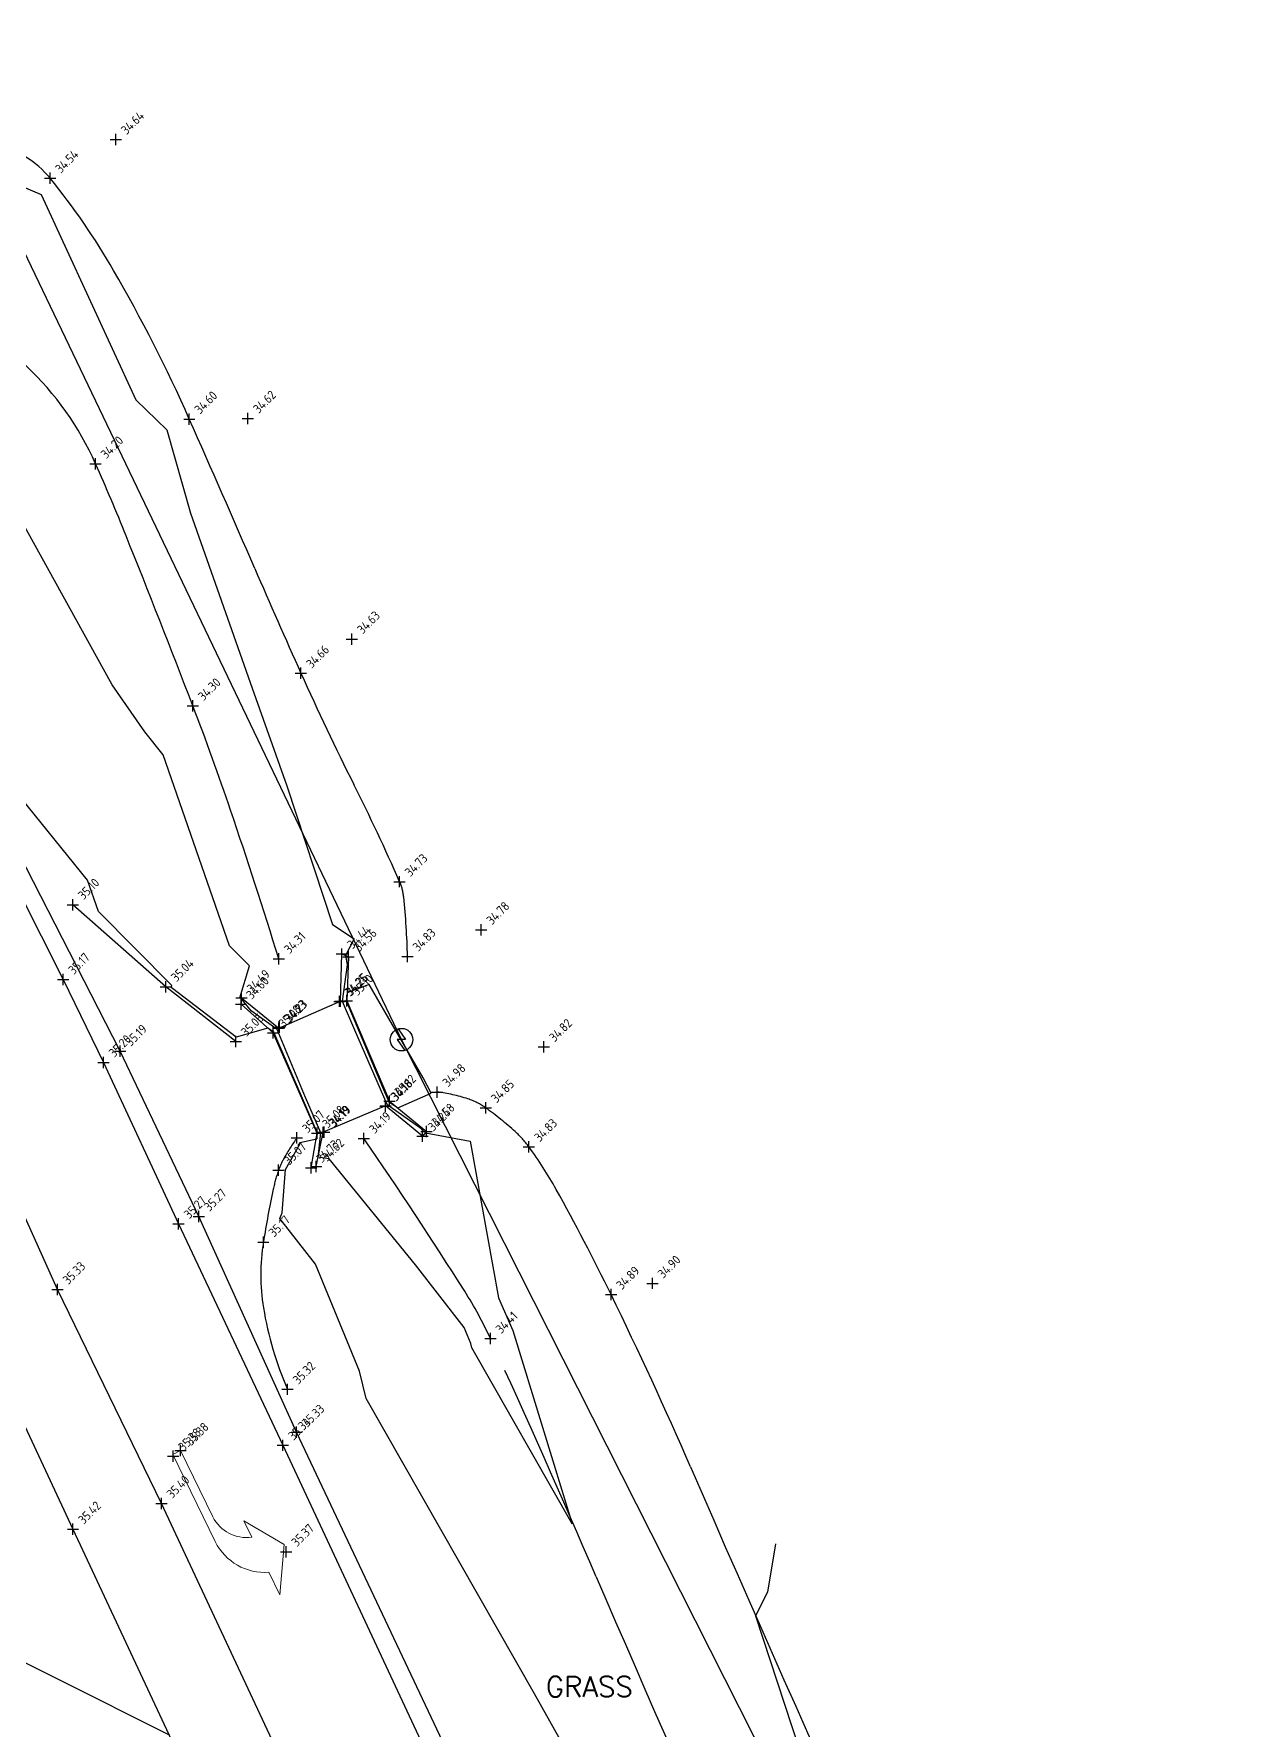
# Model space of a CAD drawing. Header units: metres. Extents: x 245957 to 247358, y 7418632 to 7419642.
# Drawn here: x 246860.02 to 246886.68, y 7419535.85 to 7419573.41 of the extents above; entities that cross this region are included whole.
import ezdxf
from ezdxf.enums import TextEntityAlignment as Align

# ---------------------------------------------------------------- set-up
doc = ezdxf.new("R2010")
doc.units = ezdxf.units.M
doc.linetypes.add('DASHDOT', pattern=[10, 5, -2.5, 0, -2.5])
doc.linetypes.add('PHANTOM', pattern=[2.5, 1.25, -0.25, 0.25, -0.25, 0.25, -0.25])
for name, color, linetype in [('-TEXT', 7, 'Continuous'), ('102_TOP_OF_BANK', 37, 'PHANTOM'), ('102_TOP_OF_BANK-L', 37, 'PHANTOM'), ('102_TOP_OF_BANK-S', 37, 'PHANTOM'), ('103_TOE_OF_BATTER', 37, 'DASHDOT'), ('103_TOE_OF_BATTER-L', 37, 'DASHDOT'), ('103_TOE_OF_BATTER-S', 37, 'DASHDOT'), ('104_EXISTING_SURFACE-L', 35, 'Continuous'), ('104_EXISTING_SURFACE-S', 35, 'Continuous'), ('307_WING_WALL', 84, 'Continuous'), ('307_WING_WALL-L', 84, 'Continuous'), ('307_WING_WALL-S', 84, 'Continuous'), ('321_INVERT_OF_PIPE-L', 84, 'Continuous'), ('321_INVERT_OF_PIPE-S', 84, 'Continuous'), ('403_EDGE_OF_BITUMEN', 8, 'Continuous'), ('403_EDGE_OF_BITUMEN-L', 8, 'Continuous'), ('403_EDGE_OF_BITUMEN-S', 8, 'Continuous'), ('418_LANE_LINE_SOLID', 53, 'Continuous'), ('418_LANE_LINE_SOLID-L', 53, 'Continuous'), ('418_LANE_LINE_SOLID-S', 53, 'Continuous'), ('420_TRAFFIC_ARROW-L', 53, 'Continuous'), ('420_TRAFFIC_ARROW-S', 53, 'Continuous'), ('EX-LINEMARKING_(SLS)', 53, 'Continuous'), ('Surface_Contours_Major', 4, 'Continuous'), ('Surface_Contours_Minor', 253, 'Continuous')]:
    doc.layers.add(name, color=color, linetype=linetype)
doc.layers.add('717_ELEC_LINE_OVER', color=7, linetype='Continuous', true_color=0xffa500)
doc.layers.add('EX-ELECT_POLE_(SLS)', color=7, linetype='Continuous', true_color=0xffa500)
doc.styles.add('ISO2.5', font='isocp.shx', dxfattribs={"height": 2.5})
doc.styles.get("Standard").update_dxf_attribs({"font": 'SIMPLEX.shx'})

# ---------------------------------------------------------------- blocks, each defined once
blk = doc.blocks.new('CROSS')
at = {"color": 0, "linetype": 'Continuous'}
for p, q in [((-0.5, 0), (0.5, 0)), ((0, -0.5), (0, 0.5))]:
    blk.add_line(p, q, dxfattribs=at)
blk = doc.blocks.new('PP')
at = {"layer": 'EX-ELECT_POLE_(SLS)', "color": 0}
for p, q in [((-0.077, 0.238), (0.092, 0)), ((0.092, 0), (-0.096, 0)), ((-0.096, 0), (0.074, -0.239))]:
    blk.add_line(p, q, dxfattribs=at)
blk.add_circle((0, 0), 0.25, dxfattribs=at)
blk = doc.blocks.new('G')
at = {"layer": '-TEXT'}
blk.add_text('GRASS', height=0.45, dxfattribs=at).set_placement((0.021, -0.235), align=Align.CENTER)
blk = doc.blocks.new('LT')
at = {"color": 0, "linetype": 'Continuous', "lineweight": 13}
for p, q in [((3.6, 1.68), (0.911, 1.68)), ((3.6, 1.44), (1.559, 1.442)), ((3.6, 1.68), (3.6, 1.44)), ((-0.501, 0.72), (-1.2, 0.72)), ((-1.2, 0.72), (0, 0)), ((-0.501, 0.72), (-0.495, 0.72)), ((0, 0), (1.08, 0.72)), ((1.08, 0.72), (0.58, 0.72))]:
    blk.add_line(p, q, dxfattribs=at)
for centre, radius, start, end in [((0.916, 0.154), 1.526, 90.1979, 158.2344), ((1.58, 0.389), 1.054, 91.1914, 161.6779)]:
    blk.add_arc(centre, radius, start, end, dxfattribs=at)

msp = doc.modelspace()

# ---------------------------------------------------------------- linework, layer by layer
at = {"layer": '102_TOP_OF_BANK', "ltscale": 10}
for points in [[(246853.978, 7419569.065, -0.092495), (246855.212, 7419570.341, -0.107646), (246856.62, 7419570.941, -0.095148), (246859.168, 7419570.938, -0.176072), (246860.374, 7419570.215, -0.039621), (246861.783, 7419568.17, -0.02661), (246863.46, 7419564.878, -0.002438), (246864.911, 7419561.565, 0.003479), (246865.933, 7419559.245, 0.010965), (246867.105, 7419556.781, -0.01257), (246868.12, 7419554.628, -0.077904), (246868.21, 7419554.288, -0.020619), (246868.294, 7419552.971)], [(246868.953, 7419549.967, -0.048799), (246869.632, 7419549.816, -0.07667), (246870.029, 7419549.615, -0.027837), (246870.681, 7419549.09, -0.051411), (246870.985, 7419548.753, -0.031133), (246871.589, 7419547.811, -0.01323), (246872.805, 7419545.479, -0.011274), (246874.565, 7419541.662, 0.004601), (246878.751, 7419532.251, 0.011337), (246880.203, 7419529.249, 0.005308), (246883.516, 7419522.942)], [(246865.637, 7419543.381, -0.062497), (246865.102, 7419545.188, -0.08118), (246865.1, 7419546.643, -0.011954), (246865.319, 7419547.814, -0.032383), (246865.438, 7419548.238, -0.044985), (246865.563, 7419548.511, -0.0258), (246865.844, 7419548.951)]]:
    msp.add_lwpolyline(points, format="xyb", dxfattribs=at)
msp.add_lwpolyline([(246864.489, 7419551.088), (246862.937, 7419552.299), (246860.878, 7419554.116)], dxfattribs=at)
at = {"layer": '103_TOE_OF_BATTER'}
for points in [[(246865.442, 7419552.921, 0.006895), (246864.375, 7419556.209, 0.00968), (246863.538, 7419558.525, 0.00395), (246862.058, 7419562.292, 0.009223), (246861.382, 7419563.889, 0.098873), (246859.846, 7419566.057, 0.173837), (246858.434, 7419566.677, 0.06343), (246857.356, 7419566.614, 0.034809), (246855.457, 7419566.122, 0.020882), (246854.816, 7419565.877, 0.018181), (246854.105, 7419565.539)], [(246880.775, 7419521.445, -0.004178), (246877.548, 7419527.914, -0.008109), (246875.967, 7419531.287, -0.003956), (246872.476, 7419539.228, 0.005944), (246870.132, 7419544.504, 0.033535), (246869.563, 7419545.553, 0.009865), (246867.329, 7419548.935)]]:
    msp.add_lwpolyline(points, format="xyb", dxfattribs=at)
at = {"layer": '307_WING_WALL'}
for p, q in [((246866.809, 7419551.982), (246866.838, 7419553.026)), ((246866.838, 7419553.026), (246866.988, 7419552.965)), ((246866.988, 7419552.965), (246866.95, 7419551.988)), ((246864.605, 7419551.911), (246864.618, 7419552.052)), ((246865.32, 7419551.282), (246864.605, 7419551.911)), ((246864.618, 7419552.052), (246865.445, 7419551.384)), ((246865.445, 7419551.384), (246866.809, 7419551.982)), ((246866.95, 7419551.988), (246867.893, 7419549.768)), ((246866.29, 7419549.054), (246865.32, 7419551.282)), ((246867.81, 7419549.663), (246866.423, 7419549.075)), ((246868.627, 7419548.988), (246867.81, 7419549.663)), ((246867.893, 7419549.768), (246868.714, 7419549.092)), ((246868.714, 7419549.092), (246868.627, 7419548.988)), ((246866.159, 7419548.29), (246866.29, 7419549.054)), ((246866.272, 7419548.319), (246866.423, 7419549.075)), ((246866.272, 7419548.319), (246866.159, 7419548.29))]:
    msp.add_line(p, q, dxfattribs=at)
at = {"layer": '403_EDGE_OF_BITUMEN'}
for p, q in [((246861.926, 7419550.87), (246859.205, 7419556.181)), ((246863.67, 7419547.213), (246861.926, 7419550.87)), ((246865.838, 7419542.432), (246863.67, 7419547.213)), ((246872.023, 7419529.335), (246865.838, 7419542.432))]:
    msp.add_line(p, q, dxfattribs=at)
at = {"layer": '418_LANE_LINE_SOLID'}
for p, q in [((246858.893, 7419555.971), (246860.663, 7419552.461)), ((246860.663, 7419552.461), (246861.56, 7419550.625)), ((246861.56, 7419550.625), (246863.223, 7419547.047)), ((246860.54, 7419545.593), (246858.699, 7419549.675)), ((246863.223, 7419547.047), (246865.533, 7419542.14)), ((246862.842, 7419540.853), (246860.54, 7419545.593)), ((246858.65, 7419545.057), (246860.882, 7419540.281)), ((246865.533, 7419542.14), (246871.558, 7419529.243)), ((246868.95, 7419527.799), (246862.842, 7419540.853)), ((246860.882, 7419540.281), (246867.006, 7419527.166))]:
    msp.add_line(p, q, dxfattribs=at)
at = {"layer": '717_ELEC_LINE_OVER'}
for p, q in [((246868.161, 7419551.128), (246847.73, 7419593.79)), ((246890.841, 7419506.311), (246868.161, 7419551.128))]:
    msp.add_line(p, q, dxfattribs=at)
at = {"layer": 'Surface_Contours_Major', "elevation": 35}
for points in [[(246874.513, 7419530.567), (246871.107, 7419536.633), (246867.377, 7419543.174), (246867.234, 7419543.78), (246866.253, 7419546.152), (246865.468, 7419547.169), (246865.519, 7419547.294), (246865.588, 7419548.249), (246865.909, 7419548.814), (246865.91, 7419548.853), (246866.286, 7419548.927), (246866.301, 7419549.056), (246865.418, 7419551.085), (246865.331, 7419551.291), (246865.202, 7419551.385), (246864.501, 7419551.18), (246863.084, 7419552.264), (246863.055, 7419552.281), (246863.071, 7419552.331), (246861.448, 7419553.966), (246861.207, 7419554.662), (246859.741, 7419556.471)], [(246876.447, 7419539.955), (246876.274, 7419538.889), (246876.003, 7419538.365), (246878.085, 7419532.02)]]:
    msp.add_lwpolyline(points, dxfattribs=at)
msp.add_lwpolyline([(246868.815, 7419549.941), (246868.639, 7419550.283), (246867.446, 7419552.351), (246866.956, 7419552.165), (246866.933, 7419551.987), (246867.74, 7419550.078), (246867.881, 7419549.754), (246868.077, 7419549.616)], close=True, dxfattribs=at)
at = {"layer": 'Surface_Contours_Minor'}
for points, elevation in [([(246858.425, 7419570.592), (246860.176, 7419569.853), (246862.275, 7419565.301), (246862.959, 7419564.64), (246863.485, 7419562.796), (246864.852, 7419558.919), (246865.621, 7419556.752), (246866.633, 7419553.68), (246867.11, 7419553.365), (246866.917, 7419552.993), (246866.955, 7419552.783), (246866.85, 7419551.984), (246867.12, 7419551.346), (246867.837, 7419549.698), (246868.535, 7419549.204), (246868.693, 7419549.067), (246869.682, 7419548.882), (246870.314, 7419545.408), (246870.627, 7419544.684), (246871.942, 7419540.402), (246869.717, 7419544.303), (246869.696, 7419544.394), (246869.548, 7419544.751), (246868.475, 7419546.141), (246866.559, 7419548.486), (246866.313, 7419548.526), (246866.376, 7419549.067), (246866.037, 7419549.847), (246865.405, 7419551.351), (246864.831, 7419551.768), (246864.616, 7419552.034), (246864.576, 7419552.057), (246864.795, 7419552.76), (246864.353, 7419553.205), (246862.883, 7419557.44), (246862.472, 7419557.948), (246861.753, 7419558.991), (246859.695, 7419562.701)], 34.5), ([(246863.008, 7419535.726), (246858.111, 7419538.18), (246858.005, 7419538.249), (246857.977, 7419538.306), (246857.93, 7419538.401), (246856.352, 7419541.686), (246855.481, 7419543.451), (246854.37, 7419545.728), (246853.875, 7419546.727), (246852.305, 7419550.09), (246852.295, 7419550.112), (246852.281, 7419550.137), (246852.277, 7419550.138), (246852.288, 7419550.103), (246853.042, 7419547.732), (246852.077, 7419546.288), (246850.33, 7419543.81), (246849.627, 7419544.719), (246849.47, 7419544.953), (246850.622, 7419542.452), (246850.97, 7419541.677), (246852.123, 7419539.085), (246853.18, 7419536.717), (246853.745, 7419535.429)], 35.5)]:
    msp.add_lwpolyline(points, dxfattribs=dict(at, elevation=elevation))

# ---------------------------------------------------------------- block references
at = {"layer": '-TEXT'}
msp.add_blockref('G', (246872.301, 7419536.804), dxfattribs=at)
at = {"layer": '102_TOP_OF_BANK-S', "xscale": 0.25, "yscale": 0.25, "zscale": 0.25}
for p in [(246860.374, 7419570.215), (246863.46, 7419564.878), (246865.933, 7419559.245), (246868.12, 7419554.628), (246860.878, 7419554.116), (246868.294, 7419552.971), (246862.937, 7419552.299), (246864.489, 7419551.088), (246868.953, 7419549.967), (246870.029, 7419549.615), (246865.844, 7419548.951), (246870.985, 7419548.753), (246865.438, 7419548.238), (246865.1, 7419546.643), (246872.805, 7419545.479), (246865.637, 7419543.381)]:
    msp.add_blockref('CROSS', p, dxfattribs=at)
at = {"layer": '103_TOE_OF_BATTER-S', "xscale": 0.25, "yscale": 0.25, "zscale": 0.25}
for p in [(246861.382, 7419563.889), (246863.538, 7419558.525), (246865.442, 7419552.921), (246867.329, 7419548.935), (246870.132, 7419544.504)]:
    msp.add_blockref('CROSS', p, dxfattribs=at)
at = {"layer": '104_EXISTING_SURFACE-S', "xscale": 0.25, "yscale": 0.25, "zscale": 0.25}
for p in [(246861.831, 7419571.07), (246864.758, 7419564.892), (246867.063, 7419560.003), (246869.928, 7419553.561), (246871.315, 7419550.967), (246873.722, 7419545.729)]:
    msp.add_blockref('CROSS', p, dxfattribs=at)
at = {"layer": '307_WING_WALL-S', "xscale": 0.25, "yscale": 0.25, "zscale": 0.25}
for p in [(246866.838, 7419553.026), (246866.988, 7419552.965), (246864.618, 7419552.052), (246866.809, 7419551.982), (246866.95, 7419551.988), (246864.605, 7419551.911), (246865.32, 7419551.282), (246865.445, 7419551.384), (246867.893, 7419549.768), (246867.81, 7419549.663), (246866.29, 7419549.054), (246866.423, 7419549.075), (246868.627, 7419548.988), (246868.714, 7419549.092), (246866.159, 7419548.29), (246866.272, 7419548.319)]:
    msp.add_blockref('CROSS', p, dxfattribs=at)
at = {"layer": '321_INVERT_OF_PIPE-S', "xscale": 0.25, "yscale": 0.25, "zscale": 0.25}
for p in [(246866.785, 7419551.977), (246865.457, 7419551.404), (246867.804, 7419549.651), (246866.445, 7419549.077)]:
    msp.add_blockref('CROSS', p, dxfattribs=at)
at = {"layer": '403_EDGE_OF_BITUMEN-S', "xscale": 0.25, "yscale": 0.25, "zscale": 0.25}
for p in [(246861.926, 7419550.87), (246863.67, 7419547.213), (246865.838, 7419542.432)]:
    msp.add_blockref('CROSS', p, dxfattribs=at)
at = {"layer": '418_LANE_LINE_SOLID-S', "xscale": 0.25, "yscale": 0.25, "zscale": 0.25}
for p in [(246860.663, 7419552.461), (246861.56, 7419550.625), (246863.223, 7419547.047), (246860.54, 7419545.593), (246865.533, 7419542.14), (246862.842, 7419540.853), (246860.882, 7419540.281)]:
    msp.add_blockref('CROSS', p, dxfattribs=at)
at = {"layer": '420_TRAFFIC_ARROW-S', "xscale": 0.25, "yscale": 0.25, "zscale": 0.25}
for p in [(246863.1, 7419541.9), (246863.265, 7419542.024), (246865.607, 7419539.783)]:
    msp.add_blockref('CROSS', p, dxfattribs=at)
at = {"layer": 'EX-ELECT_POLE_(SLS)'}
msp.add_blockref('PP', (246868.161, 7419551.128), dxfattribs=at)
at = {"layer": 'EX-LINEMARKING_(SLS)', "xscale": 0.8, "yscale": 0.8, "rotation": 116}
msp.add_blockref('LT', (246865.563, 7419539.94), dxfattribs=at)

# ---------------------------------------------------------------- texts
at = {"layer": '102_TOP_OF_BANK-L', "style": 'ISO2.5'}
for s, p in [('34.54', (246860.542, 7419570.382)), ('34.60', (246863.627, 7419565.046)), ('34.66', (246866.101, 7419559.412)), ('34.73', (246868.287, 7419554.795)), ('35.10', (246861.045, 7419554.283)), ('34.83', (246868.461, 7419553.138)), ('35.04', (246863.105, 7419552.466)), ('35.05', (246864.656, 7419551.255)), ('34.98', (246869.12, 7419550.134)), ('34.85', (246870.196, 7419549.782)), ('35.07', (246866.012, 7419549.118)), ('34.83', (246871.153, 7419548.92)), ('35.07', (246865.606, 7419548.406)), ('35.17', (246865.268, 7419546.811)), ('34.89', (246872.973, 7419545.646)), ('35.32', (246865.805, 7419543.548))]:
    msp.add_text(s, height=0.2, rotation=45, dxfattribs=at).set_placement(p, align=Align.MIDDLE_LEFT)
at = {"layer": '103_TOE_OF_BATTER-L', "style": 'ISO2.5'}
for s, p in [('34.20', (246861.549, 7419564.056)), ('34.30', (246863.705, 7419558.692)), ('34.31', (246865.61, 7419553.088)), ('34.19', (246867.496, 7419549.102)), ('34.41', (246870.3, 7419544.671))]:
    msp.add_text(s, height=0.2, rotation=45, dxfattribs=at).set_placement(p, align=Align.MIDDLE_LEFT)
at = {"layer": '104_EXISTING_SURFACE-L', "style": 'ISO2.5'}
for s, p in [('34.64', (246861.998, 7419571.237)), ('34.62', (246864.925, 7419565.059)), ('34.63', (246867.23, 7419560.171)), ('34.78', (246870.095, 7419553.729)), ('34.82', (246871.483, 7419551.134)), ('34.90', (246873.89, 7419545.896))]:
    msp.add_text(s, height=0.2, rotation=45, dxfattribs=at).set_placement(p, align=Align.MIDDLE_LEFT)
at = {"layer": '307_WING_WALL-L', "style": 'ISO2.5'}
for s, p in [('34.44', (246867.006, 7419553.193)), ('34.56', (246867.156, 7419553.132)), ('34.60', (246864.772, 7419552.078)), ('34.49', (246864.785, 7419552.219)), ('34.25', (246866.976, 7419552.15)), ('35.10', (246867.117, 7419552.156)), ('35.08', (246865.488, 7419551.449)), ('34.23', (246865.613, 7419551.551)), ('34.18', (246867.977, 7419549.831)), ('35.12', (246868.06, 7419549.936)), ('35.08', (246866.457, 7419549.222)), ('34.19', (246866.591, 7419549.242)), ('34.24', (246868.795, 7419549.155)), ('34.58', (246868.881, 7419549.259)), ('34.73', (246866.327, 7419548.457)), ('34.62', (246866.439, 7419548.486))]:
    msp.add_text(s, height=0.2, rotation=45, dxfattribs=at).set_placement(p, align=Align.MIDDLE_LEFT)
at = {"layer": '321_INVERT_OF_PIPE-L', "style": 'ISO2.5'}
for s, p in [('34.25', (246866.952, 7419552.144)), ('34.23', (246865.625, 7419551.571)), ('34.18', (246867.971, 7419549.818)), ('34.19', (246866.612, 7419549.244))]:
    msp.add_text(s, height=0.2, rotation=45, dxfattribs=at).set_placement(p, align=Align.MIDDLE_LEFT)
at = {"layer": '403_EDGE_OF_BITUMEN-L', "style": 'ISO2.5'}
for s, p in [('35.19', (246862.093, 7419551.038)), ('35.27', (246863.837, 7419547.38)), ('35.33', (246866.005, 7419542.599))]:
    msp.add_text(s, height=0.2, rotation=45, dxfattribs=at).set_placement(p, align=Align.MIDDLE_LEFT)
at = {"layer": '418_LANE_LINE_SOLID-L', "style": 'ISO2.5'}
for s, p in [('35.17', (246860.83, 7419552.628)), ('35.20', (246861.727, 7419550.793)), ('35.27', (246863.39, 7419547.215)), ('35.33', (246860.708, 7419545.76)), ('35.34', (246865.7, 7419542.308)), ('35.40', (246863.009, 7419541.02)), ('35.42', (246861.049, 7419540.448))]:
    msp.add_text(s, height=0.2, rotation=45, dxfattribs=at).set_placement(p, align=Align.MIDDLE_LEFT)
at = {"layer": '420_TRAFFIC_ARROW-L', "style": 'ISO2.5'}
for s, p in [('35.38', (246863.267, 7419542.067)), ('35.38', (246863.433, 7419542.191)), ('35.37', (246865.774, 7419539.95))]:
    msp.add_text(s, height=0.2, rotation=45, dxfattribs=at).set_placement(p, align=Align.MIDDLE_LEFT)

doc.saveas('drawing.dxf')
